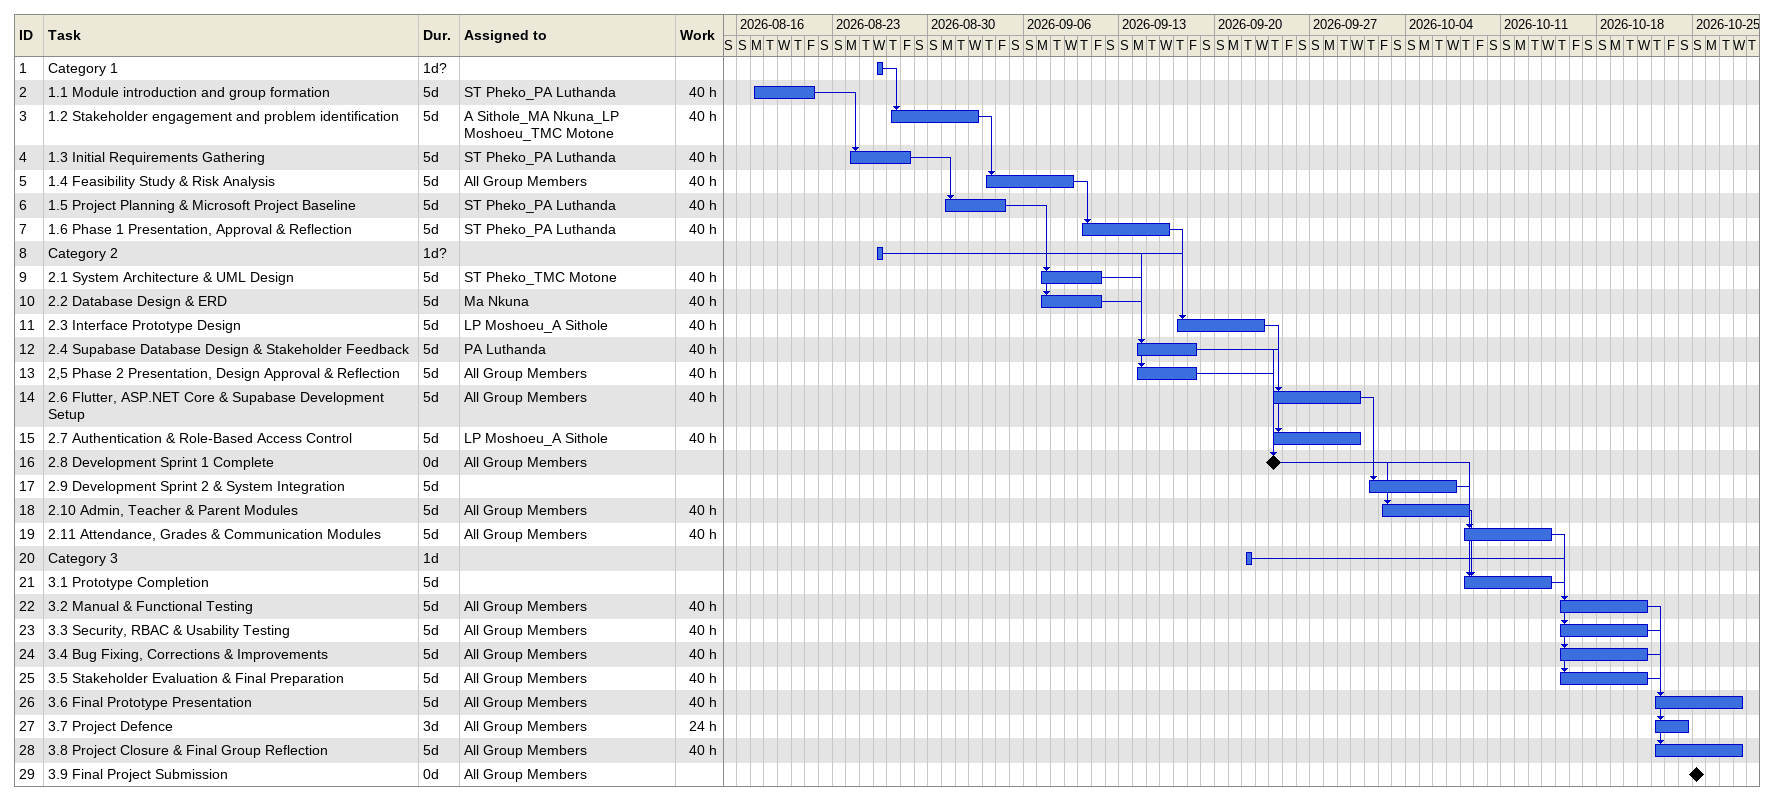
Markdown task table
| ID | Task | Duration | Start | Finish | Predecessors | Resources | Work (h) |
|---|---|---|---|---|---|---|---|
| 1 | Category 1 | 1d? | 2026-08-26 | 2026-08-26 |  |  |  |
| 2 | 1.1 Module introduction and group formation | 5d | 2026-08-17 | 2026-08-21 |  | ST Pheko_PA Luthanda | 40 |
| 3 | 1.2 Stakeholder engagement and problem identification | 5d | 2026-08-27 | 2026-09-02 | 1 | A Sithole_MA Nkuna_LP Moshoeu_TMC Motone | 40 |
| 4 | 1.3 Initial Requirements Gathering | 5d | 2026-08-24 | 2026-08-28 | 2 | ST Pheko_PA Luthanda | 40 |
| 5 | 1.4 Feasibility Study & Risk Analysis | 5d | 2026-09-03 | 2026-09-09 | 3 | All Group Members | 40 |
| 6 | 1.5 Project Planning & Microsoft Project Baseline | 5d | 2026-08-31 | 2026-09-04 | 4 | ST Pheko_PA Luthanda | 40 |
| 7 | 1.6 Phase 1 Presentation, Approval & Reflection | 5d | 2026-09-10 | 2026-09-16 | 5 | ST Pheko_PA Luthanda | 40 |
| 8 | Category 2 | 1d? | 2026-08-26 | 2026-08-26 |  |  |  |
| 9 | 2.1 System Architecture & UML Design | 5d | 2026-09-07 | 2026-09-11 | 6 | ST Pheko_TMC Motone | 40 |
| 10 | 2.2 Database Design & ERD | 5d | 2026-09-07 | 2026-09-11 | 6 | Ma Nkuna | 40 |
| 11 | 2.3 Interface Prototype Design | 5d | 2026-09-17 | 2026-09-23 | 7, 8 | LP Moshoeu_A Sithole | 40 |
| 12 | 2.4 Supabase Database Design & Stakeholder Feedback | 5d | 2026-09-14 | 2026-09-18 | 8, 9 | PA Luthanda | 40 |
| 13 | 2,5 Phase 2 Presentation, Design Approval & Reflection | 5d | 2026-09-14 | 2026-09-18 | 9, 10 | All Group Members | 40 |
| 14 | 2.6 Flutter, ASP.NET Core & Supabase Development Setup | 5d | 2026-09-24 | 2026-09-30 | 11 | All Group Members | 40 |
| 15 | 2.7 Authentication & Role-Based Access Control | 5d | 2026-09-24 | 2026-09-30 | 12 | LP Moshoeu_A Sithole | 40 |
| 16 | 2.8 Development Sprint 1 Complete | 0d | 2026-09-24 | 2026-09-24 | 12, 13 | All Group Members |  |
| 17 | 2.9 Development Sprint 2 & System Integration | 5d | 2026-10-01 | 2026-10-07 | 14 |  |  |
| 18 | 2.10 Admin, Teacher & Parent Modules | 5d | 2026-10-02 | 2026-10-08 | 16 | All Group Members | 40 |
| 19 | 2.11 Attendance, Grades & Communication Modules | 5d | 2026-10-08 | 2026-10-14 | 16, 17 | All Group Members | 40 |
| 20 | Category 3 | 1d | 2026-09-22 | 2026-09-22 |  |  |  |
| 21 | 3.1 Prototype Completion | 5d | 2026-10-08 | 2026-10-14 | 16, 17, 18 |  |  |
| 22 | 3.2 Manual & Functional Testing | 5d | 2026-10-15 | 2026-10-21 | 19 | All Group Members | 40 |
| 23 | 3.3 Security, RBAC & Usability Testing | 5d | 2026-10-15 | 2026-10-21 | 19 | All Group Members | 40 |
| 24 | 3.4 Bug Fixing, Corrections & Improvements | 5d | 2026-10-15 | 2026-10-21 | 20, 21 | All Group Members | 40 |
| 25 | 3.5 Stakeholder Evaluation & Final Preparation | 5d | 2026-10-15 | 2026-10-21 | 19 | All Group Members | 40 |
| 26 | 3.6 Final Prototype Presentation | 5d | 2026-10-22 | 2026-10-28 | 22, 23 | All Group Members | 40 |
| 27 | 3.7 Project Defence | 3d | 2026-10-22 | 2026-10-24 | 24 | All Group Members | 24 |
| 28 | 3.8 Project Closure & Final Group Reflection | 5d | 2026-10-22 | 2026-10-28 | 25 | All Group Members | 40 |
| 29 | 3.9 Final Project Submission | 0d | 2026-10-25 | 2026-10-25 |  | All Group Members |  |
